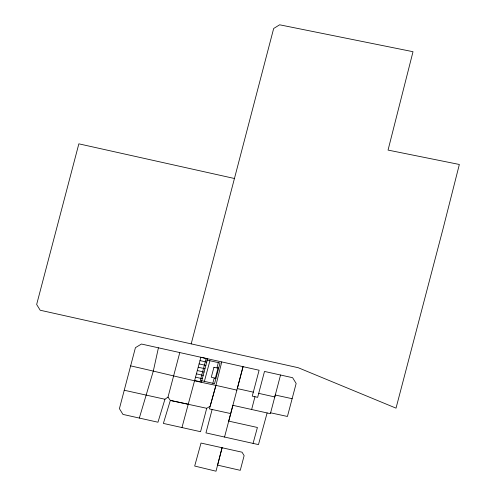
<?xml version="1.0" encoding="UTF-8"?>
<svg xmlns="http://www.w3.org/2000/svg" width="496" height="496" viewBox="0 0 496 496"><rect width="100%" height="100%" fill="white"/><g stroke="black" fill="none" stroke-linecap="round" stroke-linejoin="round"><path stroke-width="0.74" d="M270.618 412.815L287.432 416.466L296.155 383.47L292.615 377.704L264.504 371.442L257.653 397.339L252.259 396.118L259.098 370.239L179.788 352.569L168.008 397.116L164.945 399.249L157.97 422.22L122.952 414.414L119.412 408.661L135.427 347.665L141.453 344.032L158.422 347.814L153.338 370.952L139.326 418.066M230.708 413.583L209.417 408.896L215.927 385.367L221.755 361.919M251.639 409.498L254.956 396.726M191.196 343.877L273.668 28.495L279.645 24.8L413.007 51.708L388.052 150.09L459.346 164.474L443.102 228.544L396.025 408.152L298.239 367.722L40.195 310.236L36.654 304.482L78.852 143.834L234.279 178.461M168.008 397.116L170.339 400.421L163.376 423.423L181.964 427.558L200.88 357.269L207.626 358.8L201.419 382.019L194.674 380.488M236.877 390.123L215.927 385.367L210.149 406.249L206.714 408.295L200.558 431.7L181.964 427.558M212.127 409.491L205.952 432.896L258.472 444.602L267.121 412.945M224.545 437.05L243.046 366.656L237.293 388.573L253.326 392.156M280.544 375.013L274.784 396.943L258.72 393.353M204.389 381.35L209.907 360.722M212.821 383.272L214.16 378.262L215.878 378.653M218.333 362.638L217 367.648L218.717 368.038M253.065 443.393L257.418 427.478L228.737 421.116L232.884 405.313L270.394 413.676L275.28 395.033L292.138 398.697M188.399 404.252L170.351 400.427L206.714 408.295M215.927 385.367C187.321 379.607 159.117 372.198 130.64 365.887M124.242 390.247L164.945 399.249M158.422 347.814L179.788 352.569M199.993 360.586L206.739 362.117M199.107 363.903L205.852 365.434M198.22 367.22L204.966 368.751M197.334 370.537L204.079 372.068M196.447 373.854L203.193 375.385M195.56 377.171L202.306 378.702M222.078 447.752L217.583 465.13L240.262 470.332L244.131 455.644L242.023 452.191L201.016 443.058L194.686 466.048L216.008 471.2L222.078 447.752M205.821 359.792L200.31 380.426L214.539 383.662L220.057 363.029L205.821 359.792M213.95 367.276L211.29 377.227L215.338 378.15L217.998 368.199L213.95 367.276"/></g></svg>
